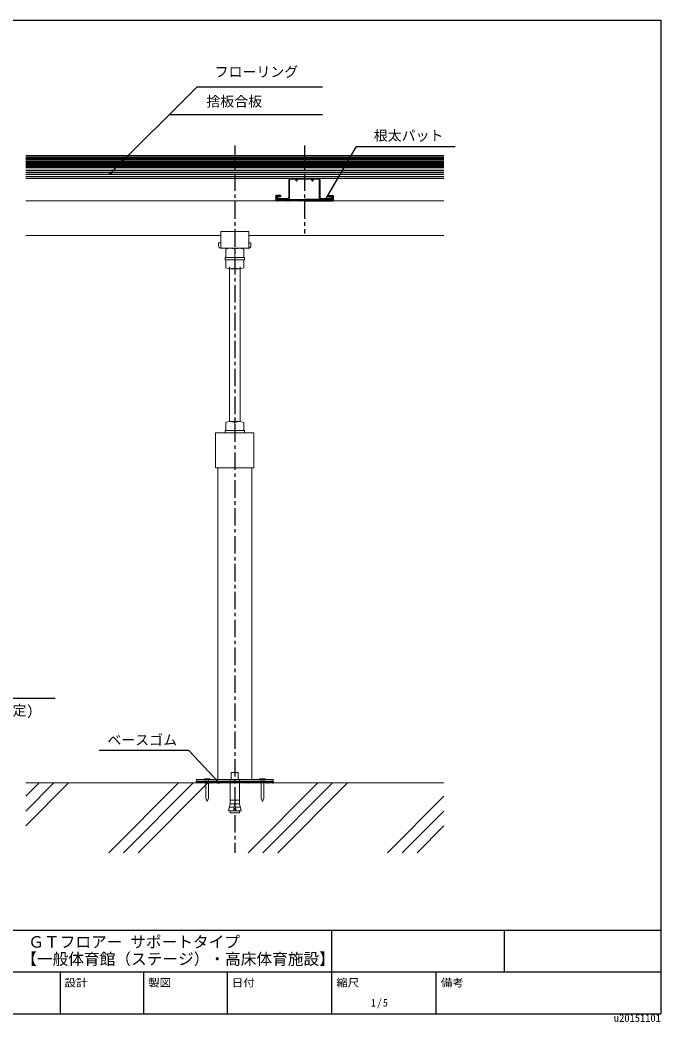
# Model space of a CAD drawing. Units: millimetres, scale not verified. Extents: x -1034 to 1028, y -730 to 707.
# Drawn here: x 109 to 1028, y -730 to 707 of the extents above; entities that cross this region are included whole.
import ezdxf
from ezdxf.enums import TextEntityAlignment as Align

# ---------------------------------------------------------------- set-up
doc = ezdxf.new("R2010")
doc.units = ezdxf.units.MM
doc.header["$LTSCALE"] = 5
doc.header["$PDMODE"] = 32
doc.header["$PDSIZE"] = 3
doc.linetypes.add('CHAIN1', pattern=[8, 5, -1, 1, -1])
for name, color, linetype in [('0-0_中心線', 4, 'CHAIN1'), ('0-2_太線１', 3, 'Continuous'), ('0-4_細線', 4, 'Continuous'), ('0-6_文字', 7, 'Continuous'), ('F-1_中線', 7, 'Continuous'), ('F-6_文字', 7, 'Continuous')]:
    doc.layers.add(name, color=color, linetype=linetype)
doc.layers.add('0-1_中線', color=7, linetype='Continuous', lineweight=18)
doc.styles.add('ＭＳ ゴシック', font='')
doc.styles.get('ＭＳ ゴシック').set_extended_font_data('MS Gothic')

msp = doc.modelspace()

# ---------------------------------------------------------------- linework, layer by layer
at = {"layer": '0-0_中心線'}
for p, q in [((416.828, 526.854), (416.828, -487.237)), ((516.828, 526.854), (516.828, 400.763))]:
    msp.add_line(p, q, dxfattribs=at)
at = {"layer": '0-1_中線'}
for p, q in [((116.828, 512.763), (716.828, 512.763)), ((116.828, 494.763), (716.828, 494.763)), ((116.828, 479.763), (716.828, 479.763)), ((494.328, 477.363), (494.328, 452.163)), ((495.528, 477.363), (495.528, 452.163)), ((496.728, 479.763), (503.828, 479.763)), ((503.228, 478.563), (496.728, 478.563)), ((536.928, 479.763), (529.828, 479.763)), ((530.428, 478.563), (536.928, 478.563)), ((538.128, 477.363), (538.128, 452.163)), ((539.328, 477.363), (539.328, 452.163)), ((116.828, 447.763), (444.328, 447.763)), ((444.328, 447.763), (716.828, 447.763)), ((477.528, 450.963), (477.528, 449.763)), ((493.128, 450.963), (477.528, 450.963)), ((477.528, 449.763), (493.128, 449.763)), ((556.128, 449.763), (540.528, 449.763)), ((436.828, 403.563), (396.828, 403.563)), ((396.828, 403.563), (396.828, 379.563)), ((436.828, 379.563), (436.828, 403.563)), ((116.828, 397.763), (396.828, 397.763)), ((436.828, 397.763), (716.828, 397.763)), ((393.628, 387.563), (396.828, 387.563)), ((393.628, 387.563), (393.628, 382.763)), ((396.828, 379.563), (436.828, 379.563)), ((403.828, 378.402), (403.828, 366.563)), ((405.57, 379.563), (428.086, 379.563)), ((410.328, 379.563), (423.328, 379.563)), ((416.828, 378.402), (416.828, 366.563)), ((429.828, 366.563), (429.828, 378.402)), ((440.028, 387.563), (436.828, 387.563)), ((440.028, 387.563), (440.028, 382.763)), ((402.828, 363.7), (402.828, 366.063)), ((403.328, 366.563), (430.328, 366.563)), ((403.328, 363.2), (430.328, 363.2)), ((403.828, 366.563), (429.828, 366.563)), ((403.828, 363.2), (403.828, 351.361)), ((429.828, 363.2), (403.828, 363.2)), ((416.828, 351.361), (416.828, 363.2)), ((429.828, 351.361), (429.828, 363.2)), ((430.828, 366.063), (430.828, 363.7)), ((409.328, 353.2), (409.328, 131.127)), ((423.328, 350.2), (410.328, 350.2)), ((424.328, 353.2), (424.328, 131.127)), ((403.828, 129.966), (403.828, 118.127)), ((410.328, 131.127), (423.328, 131.127)), ((416.828, 129.966), (416.828, 118.127)), ((429.828, 118.127), (429.828, 129.966)), ((402.828, 115.263), (402.828, 117.627)), ((430.328, 118.127), (403.328, 118.127)), ((403.828, 118.127), (429.828, 118.127)), ((430.828, 117.627), (430.828, 115.263)), ((416.828, 114.763), (389.328, 114.763)), ((389.328, 114.763), (389.328, 64.763)), ((402.828, 114.763), (430.828, 114.763)), ((403.328, 114.763), (430.328, 114.763)), ((416.828, 114.763), (444.328, 114.763)), ((444.328, 114.763), (444.328, 64.763)), ((416.828, 64.763), (389.328, 64.763)), ((392.528, 64.763), (392.528, -382.037)), ((392.528, 64.763), (441.128, 64.763)), ((398.228, 64.763), (392.528, 64.763)), ((398.228, 64.763), (416.972, 64.763)), ((435.428, 64.763), (416.684, 64.763)), ((416.828, 64.763), (444.328, 64.763)), ((435.428, 64.763), (441.128, 64.763)), ((441.128, -382.037), (441.128, 64.763)), ((421.828, -372.037), (421.828, -382.037)), ((116.828, -387.237), (716.828, -387.237)), ((135.915, -387.237), (116.828, -406.324)), ((157.129, -387.237), (116.828, -427.538)), ((178.342, -387.237), (116.828, -448.751)), ((335.915, -387.237), (235.915, -487.237)), ((357.129, -387.237), (257.129, -487.237)), ((378.342, -387.237), (278.342, -487.237)), ((361.828, -382.037), (361.828, -385.237)), ((373.178, -381.037), (373.178, -382.037)), ((375.328, -383.037), (375.328, -409.037)), ((379.028, -383.037), (379.028, -409.037)), ((410.328, -417.037), (410.328, -382.037)), ((423.328, -382.037), (423.328, -417.037)), ((535.915, -387.237), (435.915, -487.237)), ((452.478, -381.037), (452.478, -382.037)), ((454.628, -383.037), (454.628, -409.037)), ((557.129, -387.237), (457.129, -487.237)), ((458.328, -383.037), (458.328, -409.037)), ((578.342, -387.237), (478.342, -487.237)), ((377.084, -413.783), (375.328, -409.037)), ((377.271, -413.783), (379.028, -409.037)), ((423.328, -412.037), (410.328, -412.037)), ((456.384, -413.783), (454.628, -409.037)), ((456.571, -413.783), (458.328, -409.037)), ((716.828, -406.324), (635.915, -487.237)), ((410.328, -417.037), (407.828, -427.037)), ((414.828, -427.037), (407.828, -427.037)), ((409.078, -422.037), (415.828, -422.037)), ((410.328, -427.037), (410.328, -430.037)), ((410.328, -430.037), (423.328, -430.037)), ((416.828, -417.037), (414.828, -427.037)), ((417.828, -422.037), (424.578, -422.037)), ((423.328, -427.037), (423.328, -430.037)), ((716.828, -427.538), (657.129, -487.237)), ((716.828, -448.751), (678.342, -487.237))]:
    msp.add_line(p, q, dxfattribs=at)
for points in [[(503.228, 478.563), (505.328, 475.763), (507.428, 478.563), (516.828, 478.563)], [(503.828, 479.763), (505.328, 477.763), (506.828, 479.763), (516.828, 479.763)], [(529.828, 479.763), (528.328, 477.763), (526.828, 479.763), (516.828, 479.763)], [(530.428, 478.563), (528.328, 475.763), (526.228, 478.563), (516.828, 478.563)], [(540.528, 450.963), (556.128, 450.963), (556.128, 449.763)], [(398.228, 114.763), (406.114, 114.763), (416.828, 114.763)], [(435.428, 114.763), (427.542, 114.763), (416.828, 114.763)], [(411.828, -382.037), (411.828, -372.037), (421.828, -372.037)], [(361.828, -382.037), (471.828, -382.037), (471.828, -385.237)], [(373.178, -381.037), (381.178, -381.037), (381.178, -382.037), (377.178, -382.037), (373.178, -382.037)], [(452.478, -381.037), (460.478, -381.037), (460.478, -382.037), (456.478, -382.037), (452.478, -382.037)], [(410.328, -417.037), (423.328, -417.037), (425.828, -427.037)], [(416.828, -417.037), (418.828, -427.037), (425.828, -427.037)]]:
    msp.add_lwpolyline(points, dxfattribs=at)
for centre, radius, start, end in [((496.728, 477.363), 2.4, 90, 180), ((496.728, 477.363), 1.2, 90, 180), ((536.928, 477.363), 2.4, 0, 90), ((536.928, 477.363), 1.2, 0, 90), ((493.128, 452.163), 1.2, 270, 0), ((493.128, 452.163), 2.4, 270, 0), ((540.528, 452.163), 2.4, 180, 270), ((540.528, 452.163), 1.2, 180, 270), ((396.828, 382.763), 3.2, 180, 270), ((410.328, 360.789), 18.774, 69.74384, 110.25616), ((423.328, 360.789), 18.774, 69.74384, 110.25616), ((436.828, 382.763), 3.2, 270, 0), ((403.328, 366.063), 0.5, 90, 180), ((403.328, 363.7), 0.5, 180, 270), ((430.328, 366.063), 0.5, 0, 90), ((430.328, 363.7), 0.5, 270, 0), ((410.328, 368.974), 18.774, 249.74384, 290.25616), ((423.328, 368.974), 18.774, 249.74384, 290.25616), ((410.328, 112.352), 18.774, 69.74384, 110.25616), ((423.328, 112.352), 18.774, 69.74384, 110.25616), ((403.328, 117.627), 0.5, 90, 180), ((403.328, 115.263), 0.5, 180, 270), ((430.328, 117.627), 0.5, 0, 90), ((430.328, 115.263), 0.5, 270, 0), ((374.328, -383.037), 1, 0, 90), ((380.028, -383.037), 1, 90, 180), ((453.628, -383.037), 1, 0, 90), ((459.328, -383.037), 1, 90, 180), ((377.178, -413.749), 0.1, 200.30446, 339.69553), ((456.478, -413.749), 0.1, 200.30446, 339.69553)]:
    msp.add_arc(centre, radius, start, end, dxfattribs=at)
at = {"layer": '0-2_太線１'}
for p, q in [((116.828, 491.763), (716.828, 491.763)), ((116.828, 488.763), (716.828, 488.763)), ((116.828, 485.763), (716.828, 485.763)), ((116.828, 482.763), (716.828, 482.763)), ((482.528, 455.263), (475.528, 455.263)), ((475.528, 455.263), (475.528, 447.763)), ((475.528, 454.678), (476.113, 455.263)), ((475.528, 453.971), (476.82, 455.263)), ((475.528, 453.264), (477.527, 455.263)), ((475.528, 452.557), (478.234, 455.263)), ((475.528, 451.85), (478.941, 455.263)), ((475.528, 451.142), (477.528, 453.142)), ((475.528, 450.435), (477.528, 452.435)), ((475.528, 449.728), (477.528, 451.728)), ((475.528, 449.021), (477.528, 451.021)), ((475.528, 448.314), (477.528, 450.314)), ((516.828, 447.763), (475.528, 447.763)), ((475.684, 447.763), (477.684, 449.763)), ((476.391, 447.763), (478.391, 449.763)), ((477.098, 447.763), (479.098, 449.763)), ((477.528, 449.763), (516.828, 449.763)), ((477.648, 453.263), (479.648, 455.263)), ((477.805, 447.763), (479.805, 449.763)), ((478.355, 453.263), (480.355, 455.263)), ((478.512, 447.763), (480.512, 449.763)), ((479.063, 453.263), (481.063, 455.263)), ((479.219, 447.763), (481.219, 449.763)), ((479.77, 453.263), (481.77, 455.263)), ((479.927, 447.763), (481.927, 449.763)), ((480.477, 453.263), (482.477, 455.263)), ((480.634, 447.763), (482.634, 449.763)), ((481.184, 453.263), (482.528, 454.607)), ((481.341, 447.763), (483.341, 449.763)), ((481.891, 453.263), (482.528, 453.9)), ((482.048, 447.763), (484.048, 449.763)), ((482.755, 447.763), (484.755, 449.763)), ((483.462, 447.763), (485.462, 449.763)), ((484.169, 447.763), (486.169, 449.763)), ((484.876, 447.763), (486.876, 449.763)), ((485.583, 447.763), (487.583, 449.763)), ((486.291, 447.763), (488.291, 449.763)), ((486.998, 447.763), (488.998, 449.763)), ((487.705, 447.763), (489.705, 449.763)), ((488.412, 447.763), (490.412, 449.763)), ((489.119, 447.763), (491.119, 449.763)), ((489.826, 447.763), (491.826, 449.763)), ((490.533, 447.763), (492.533, 449.763)), ((491.24, 447.763), (493.24, 449.763)), ((491.947, 447.763), (493.947, 449.763)), ((492.654, 447.763), (494.654, 449.763)), ((493.362, 447.763), (495.362, 449.763)), ((494.069, 447.763), (496.069, 449.763)), ((494.776, 447.763), (496.776, 449.763)), ((495.483, 447.763), (497.483, 449.763)), ((496.19, 447.763), (498.19, 449.763)), ((496.897, 447.763), (498.897, 449.763)), ((497.604, 447.763), (499.604, 449.763)), ((498.311, 447.763), (500.311, 449.763)), ((499.018, 447.763), (501.018, 449.763)), ((499.726, 447.763), (501.726, 449.763)), ((500.433, 447.763), (502.433, 449.763)), ((501.14, 447.763), (503.14, 449.763)), ((501.847, 447.763), (503.847, 449.763)), ((502.554, 447.763), (504.554, 449.763)), ((503.261, 447.763), (505.261, 449.763)), ((503.968, 447.763), (505.968, 449.763)), ((504.675, 447.763), (506.675, 449.763)), ((505.382, 447.763), (507.382, 449.763)), ((506.089, 447.763), (508.089, 449.763)), ((506.797, 447.763), (508.797, 449.763)), ((507.504, 447.763), (509.504, 449.763)), ((508.211, 447.763), (510.211, 449.763)), ((508.918, 447.763), (510.918, 449.763)), ((509.625, 447.763), (511.625, 449.763)), ((510.332, 447.763), (512.332, 449.763)), ((511.039, 447.763), (513.039, 449.763)), ((511.746, 447.763), (513.746, 449.763)), ((512.453, 447.763), (514.453, 449.763)), ((513.161, 447.763), (515.161, 449.763)), ((513.868, 447.763), (515.868, 449.763)), ((514.575, 447.763), (516.575, 449.763)), ((515.282, 447.763), (517.282, 449.763)), ((515.989, 447.763), (517.989, 449.763)), ((516.696, 447.763), (518.696, 449.763)), ((556.128, 449.763), (516.828, 449.763)), ((516.828, 447.763), (558.128, 447.763)), ((517.403, 447.763), (519.403, 449.763)), ((518.11, 447.763), (520.11, 449.763)), ((518.817, 447.763), (520.817, 449.763)), ((519.525, 447.763), (521.525, 449.763)), ((520.232, 447.763), (522.232, 449.763)), ((520.939, 447.763), (522.939, 449.763)), ((521.646, 447.763), (523.646, 449.763)), ((522.353, 447.763), (524.353, 449.763)), ((523.06, 447.763), (525.06, 449.763)), ((523.767, 447.763), (525.767, 449.763)), ((524.474, 447.763), (526.474, 449.763)), ((525.181, 447.763), (527.181, 449.763)), ((525.888, 447.763), (527.888, 449.763)), ((526.596, 447.763), (528.596, 449.763)), ((527.303, 447.763), (529.303, 449.763)), ((528.01, 447.763), (530.01, 449.763)), ((528.717, 447.763), (530.717, 449.763)), ((529.424, 447.763), (531.424, 449.763)), ((530.131, 447.763), (532.131, 449.763)), ((530.838, 447.763), (532.838, 449.763)), ((531.545, 447.763), (533.545, 449.763)), ((532.252, 447.763), (534.252, 449.763)), ((532.96, 447.763), (534.96, 449.763)), ((533.667, 447.763), (535.667, 449.763)), ((534.374, 447.763), (536.374, 449.763)), ((535.081, 447.763), (537.081, 449.763)), ((535.788, 447.763), (537.788, 449.763)), ((536.495, 447.763), (538.495, 449.763)), ((537.202, 447.763), (539.202, 449.763)), ((537.909, 447.763), (539.909, 449.763)), ((538.616, 447.763), (540.616, 449.763)), ((539.324, 447.763), (541.324, 449.763)), ((540.031, 447.763), (542.031, 449.763)), ((540.738, 447.763), (542.738, 449.763)), ((541.445, 447.763), (543.445, 449.763)), ((542.152, 447.763), (544.152, 449.763)), ((542.859, 447.763), (544.859, 449.763)), ((543.566, 447.763), (545.566, 449.763)), ((544.273, 447.763), (546.273, 449.763)), ((544.98, 447.763), (546.98, 449.763)), ((545.687, 447.763), (547.687, 449.763)), ((546.395, 447.763), (548.395, 449.763)), ((547.102, 447.763), (549.102, 449.763)), ((547.809, 447.763), (549.809, 449.763)), ((548.516, 447.763), (550.516, 449.763)), ((549.223, 447.763), (551.223, 449.763)), ((549.93, 447.763), (551.93, 449.763)), ((550.637, 447.763), (552.637, 449.763)), ((551.128, 453.263), (551.128, 455.263)), ((551.128, 454.618), (551.773, 455.263)), ((551.128, 453.91), (552.48, 455.263)), ((551.187, 453.263), (553.187, 455.263)), ((551.344, 447.763), (553.344, 449.763)), ((551.895, 453.263), (553.895, 455.263)), ((552.051, 447.763), (554.051, 449.763)), ((552.602, 453.263), (554.602, 455.263)), ((552.759, 447.763), (554.759, 449.763)), ((553.309, 453.263), (555.309, 455.263)), ((553.466, 447.763), (555.466, 449.763)), ((554.016, 453.263), (556.016, 455.263)), ((554.173, 447.763), (558.128, 451.718)), ((554.723, 453.263), (556.723, 455.263)), ((554.88, 447.763), (558.128, 451.011)), ((555.43, 453.263), (557.43, 455.263)), ((555.587, 447.763), (558.128, 450.304)), ((556.128, 453.254), (558.128, 455.254)), ((556.128, 452.546), (558.128, 454.546)), ((556.128, 451.839), (558.128, 453.839)), ((556.128, 451.132), (558.128, 453.132)), ((556.128, 450.465), (556.128, 449.763)), ((556.148, 450.445), (558.128, 452.425)), ((556.294, 447.763), (558.128, 449.597)), ((557.001, 447.763), (558.128, 448.89)), ((557.708, 447.763), (558.128, 448.182)), ((361.827, -385.456), (362.047, -385.237)), ((471.828, -385.237), (361.828, -385.237)), ((361.828, -385.237), (361.828, -387.237)), ((361.828, -386.866), (363.457, -385.237)), ((363.304, -387.237), (361.828, -385.76)), ((471.828, -387.237), (361.828, -387.237)), ((364.715, -387.237), (362.715, -385.237)), ((362.867, -387.237), (364.867, -385.237)), ((366.125, -387.237), (364.125, -385.237)), ((364.277, -387.237), (366.277, -385.237)), ((367.535, -387.237), (365.535, -385.237)), ((365.688, -387.237), (367.687, -385.237)), ((368.945, -387.237), (366.945, -385.237)), ((367.098, -387.237), (369.097, -385.237)), ((370.355, -387.237), (368.355, -385.237)), ((368.507, -387.237), (370.507, -385.237)), ((371.765, -387.237), (369.765, -385.237)), ((369.917, -387.237), (371.917, -385.237)), ((373.175, -387.237), (371.175, -385.237)), ((371.327, -387.237), (373.327, -385.237)), ((374.585, -387.237), (372.585, -385.237)), ((372.737, -387.237), (374.737, -385.237)), ((375.994, -387.237), (373.995, -385.237)), ((374.147, -387.237), (376.147, -385.237)), ((377.404, -387.237), (375.405, -385.237)), ((375.557, -387.237), (377.557, -385.237)), ((378.815, -387.237), (376.815, -385.237)), ((376.967, -387.237), (378.967, -385.237)), ((380.225, -387.237), (378.225, -385.237)), ((378.378, -387.237), (380.377, -385.237)), ((381.635, -387.237), (379.635, -385.237)), ((379.787, -387.237), (381.787, -385.237)), ((383.045, -387.237), (381.045, -385.237)), ((381.197, -387.237), (383.197, -385.237)), ((384.455, -387.237), (382.455, -385.237)), ((382.607, -387.237), (384.607, -385.237)), ((385.865, -387.237), (383.865, -385.237)), ((384.017, -387.237), (386.017, -385.237)), ((387.275, -387.237), (385.274, -385.237)), ((385.427, -387.237), (387.427, -385.237)), ((388.685, -387.237), (386.685, -385.237)), ((386.837, -387.237), (388.837, -385.237)), ((390.094, -387.237), (388.095, -385.237)), ((388.247, -387.237), (390.247, -385.237)), ((391.504, -387.237), (389.505, -385.237)), ((389.657, -387.237), (391.657, -385.237)), ((392.915, -387.237), (390.915, -385.237)), ((391.067, -387.237), (393.067, -385.237)), ((394.325, -387.237), (392.325, -385.237)), ((392.478, -387.237), (394.477, -385.237)), ((395.735, -387.237), (393.735, -385.237)), ((393.887, -387.237), (395.887, -385.237)), ((397.145, -387.237), (395.145, -385.237)), ((395.297, -387.237), (397.297, -385.237)), ((398.555, -387.237), (396.555, -385.237)), ((396.707, -387.237), (398.707, -385.237)), ((399.965, -387.237), (397.965, -385.237)), ((398.117, -387.237), (400.117, -385.237)), ((401.375, -387.237), (399.375, -385.237)), ((399.527, -387.237), (401.527, -385.237)), ((402.785, -387.237), (400.785, -385.237)), ((400.937, -387.237), (402.937, -385.237)), ((404.194, -387.237), (402.195, -385.237)), ((402.347, -387.237), (404.347, -385.237)), ((405.605, -387.237), (403.605, -385.237)), ((403.757, -387.237), (405.757, -385.237)), ((407.015, -387.237), (405.015, -385.237)), ((405.168, -387.237), (407.167, -385.237)), ((408.425, -387.237), (406.425, -385.237)), ((406.578, -387.237), (408.577, -385.237)), ((409.835, -387.237), (407.835, -385.237)), ((407.987, -387.237), (409.987, -385.237)), ((411.245, -387.237), (409.245, -385.237)), ((409.397, -387.237), (411.397, -385.237)), ((412.655, -387.237), (410.655, -385.237)), ((410.807, -387.237), (412.807, -385.237)), ((414.065, -387.237), (412.064, -385.237)), ((412.217, -387.237), (414.217, -385.237)), ((415.474, -387.237), (413.475, -385.237)), ((413.627, -387.237), (415.627, -385.237)), ((416.884, -387.237), (414.885, -385.237)), ((415.037, -387.237), (417.037, -385.237)), ((418.294, -387.237), (416.295, -385.237)), ((416.447, -387.237), (418.447, -385.237)), ((419.705, -387.237), (417.705, -385.237)), ((417.857, -387.237), (419.857, -385.237)), ((421.115, -387.237), (419.115, -385.237)), ((419.268, -387.237), (421.267, -385.237)), ((422.525, -387.237), (420.525, -385.237)), ((420.678, -387.237), (422.677, -385.237)), ((423.935, -387.237), (421.935, -385.237)), ((422.087, -387.237), (424.087, -385.237)), ((425.345, -387.237), (423.345, -385.237)), ((423.497, -387.237), (425.497, -385.237)), ((426.755, -387.237), (424.755, -385.237)), ((424.907, -387.237), (426.907, -385.237)), ((428.165, -387.237), (426.165, -385.237)), ((426.317, -387.237), (428.317, -385.237)), ((429.574, -387.237), (427.575, -385.237)), ((427.727, -387.237), (429.727, -385.237)), ((430.984, -387.237), (428.985, -385.237)), ((429.137, -387.237), (431.137, -385.237)), ((432.395, -387.237), (430.395, -385.237)), ((430.547, -387.237), (432.547, -385.237)), ((433.805, -387.237), (431.805, -385.237)), ((431.958, -387.237), (433.957, -385.237)), ((435.215, -387.237), (433.215, -385.237)), ((433.367, -387.237), (435.367, -385.237)), ((436.625, -387.237), (434.625, -385.237)), ((434.777, -387.237), (436.777, -385.237)), ((438.035, -387.237), (436.035, -385.237)), ((436.187, -387.237), (438.187, -385.237)), ((439.445, -387.237), (437.445, -385.237)), ((437.597, -387.237), (439.597, -385.237)), ((440.855, -387.237), (438.854, -385.237)), ((439.007, -387.237), (441.007, -385.237)), ((442.265, -387.237), (440.265, -385.237)), ((440.417, -387.237), (442.417, -385.237)), ((443.674, -387.237), (441.675, -385.237)), ((441.827, -387.237), (443.827, -385.237)), ((445.084, -387.237), (443.085, -385.237)), ((443.237, -387.237), (445.237, -385.237)), ((446.495, -387.237), (444.495, -385.237)), ((444.647, -387.237), (446.647, -385.237)), ((447.905, -387.237), (445.905, -385.237)), ((446.058, -387.237), (448.057, -385.237)), ((449.315, -387.237), (447.315, -385.237)), ((447.467, -387.237), (449.467, -385.237)), ((450.725, -387.237), (448.725, -385.237)), ((448.877, -387.237), (450.877, -385.237)), ((452.135, -387.237), (450.135, -385.237)), ((450.287, -387.237), (452.287, -385.237)), ((453.545, -387.237), (451.545, -385.237)), ((451.697, -387.237), (453.697, -385.237)), ((454.955, -387.237), (452.955, -385.237)), ((453.107, -387.237), (455.107, -385.237)), ((456.364, -387.237), (454.365, -385.237)), ((454.517, -387.237), (456.517, -385.237)), ((457.774, -387.237), (455.775, -385.237)), ((455.927, -387.237), (457.927, -385.237)), ((459.185, -387.237), (457.185, -385.237)), ((457.337, -387.237), (459.337, -385.237)), ((460.595, -387.237), (458.595, -385.237)), ((458.748, -387.237), (460.747, -385.237)), ((462.005, -387.237), (460.005, -385.237)), ((460.158, -387.237), (462.157, -385.237)), ((463.415, -387.237), (461.415, -385.237)), ((461.567, -387.237), (463.567, -385.237)), ((464.825, -387.237), (462.825, -385.237)), ((462.977, -387.237), (464.977, -385.237)), ((466.235, -387.237), (464.235, -385.237)), ((464.391, -387.237), (466.391, -385.237)), ((467.649, -387.237), (465.649, -385.237)), ((465.805, -387.237), (467.806, -385.237)), ((469.063, -387.237), (467.063, -385.237)), ((467.22, -387.237), (469.22, -385.237)), ((470.477, -387.237), (468.478, -385.237)), ((468.634, -387.237), (470.634, -385.237)), ((471.828, -387.173), (469.892, -385.237)), ((470.048, -387.237), (471.828, -385.457)), ((471.828, -385.759), (471.306, -385.237)), ((471.462, -387.237), (471.828, -386.872)), ((471.828, -385.237), (471.828, -387.237))]:
    msp.add_line(p, q, dxfattribs=at)
for points in [[(482.528, 455.263), (482.528, 453.263), (477.528, 453.263), (477.528, 449.763)], [(551.128, 455.263), (558.128, 455.263), (558.128, 447.763)], [(551.128, 453.263), (556.12, 453.263), (556.128, 453.263), (556.128, 450.465)]]:
    msp.add_lwpolyline(points, dxfattribs=at)
at = {"layer": '0-4_細線'}
for p, q in [((116.828, 510.763), (716.828, 510.763)), ((116.828, 508.763), (716.828, 508.763)), ((116.828, 506.763), (716.828, 506.763)), ((116.828, 504.763), (716.828, 504.763)), ((116.828, 502.763), (716.828, 502.763)), ((116.828, 500.763), (716.828, 500.763)), ((116.828, 498.763), (716.828, 498.763)), ((116.828, 496.763), (716.828, 496.763))]:
    msp.add_line(p, q, dxfattribs=at)
at = {"layer": '0-6_文字'}
for p, q in [((362.572, 611.28), (238.556, 487.263)), ((362.572, 611.28), (542.737, 611.28)), ((322.572, 571.28), (542.737, 571.28)), ((546.606, 448.763), (591.32, 525.636)), ((591.32, 525.636), (732.906, 525.636)), ((-272.552, -265.441), (158.985, -265.441)), ((350.817, -340.585), (222.069, -340.585)), ((350.817, -340.585), (393.334, -386.228))]:
    msp.add_line(p, q, dxfattribs=at)
for p in [(255.056, 503.763), (238.556, 487.263), (546.606, 448.763), (393.334, -386.228)]:
    msp.add_point(p, dxfattribs=at)
at = {"layer": 'F-1_中線'}
for p, q in [((-1034.05, 706.939), (1028.45, 706.939)), ((1028.45, 706.939), (1028.45, -718.061)), ((-1034.05, -598.061), (1028.45, -598.061)), ((555.95, -718.061), (555.95, -598.061)), ((803.45, -598.061), (803.45, -658.061)), ((45.95, -658.061), (1028.45, -658.061)), ((165.95, -658.061), (165.95, -718.061)), ((285.95, -658.061), (285.95, -718.061)), ((405.95, -658.061), (405.95, -718.061)), ((705.95, -718.061), (705.95, -658.061)), ((-1034.05, -718.061), (1028.45, -718.061))]:
    msp.add_line(p, q, dxfattribs=at)

# ---------------------------------------------------------------- texts
at = {"layer": '0-6_文字', "style": 'ＭＳ ゴシック'}
for s, height, p in [('フローリング', 14.66, (387.836, 620.98)), ('捨板合板', 14.66, (376.033, 578.502)), ('根太パット', 14.66, (616.254, 529.478)), ('(ピン・ビス固定：１本につき２箇所固定)', 14.66, (-251.978, -294.896)), ('ベースゴム', 14.66, (233.901, -337.237)), ('u20151101', 11, (960.95, -733.061))]:
    msp.add_text(s, height=height, dxfattribs=at).set_placement(p, align=Align.BOTTOM_LEFT)
at = {"layer": 'F-6_文字', "style": 'ＭＳ ゴシック'}
for s, p in [('ＧＴフロアー サポートタイプ', (120.5, -628.335)), ('【一般体育館（ステージ）・高床体育施設】', (110.318, -652.801))]:
    msp.add_text(s, height=16.5, dxfattribs=at).set_placement(p, align=Align.BOTTOM_LEFT)
at = {"layer": 'F-6_文字', "style": 'ＭＳ ゴシック', "width": 1.1}
for s, p in [('設計', (172.422, -682.567)), ('製図', (292.422, -682.567)), ('日付', (412.422, -682.567)), ('縮尺', (562.422, -682.567)), ('備考', (712.422, -682.567))]:
    msp.add_text(s, height=11, dxfattribs=at).set_placement(p, align=Align.BOTTOM_LEFT)
at = {"layer": 'F-6_文字', "insert": (612.2, -710.561), "char_height": 11, "attachment_point": 7, "style": 'ＭＳ ゴシック'}
msp.add_mtext('\\T1.21;\\W0.95;1/5', dxfattribs=at)

doc.saveas('drawing.dxf')
